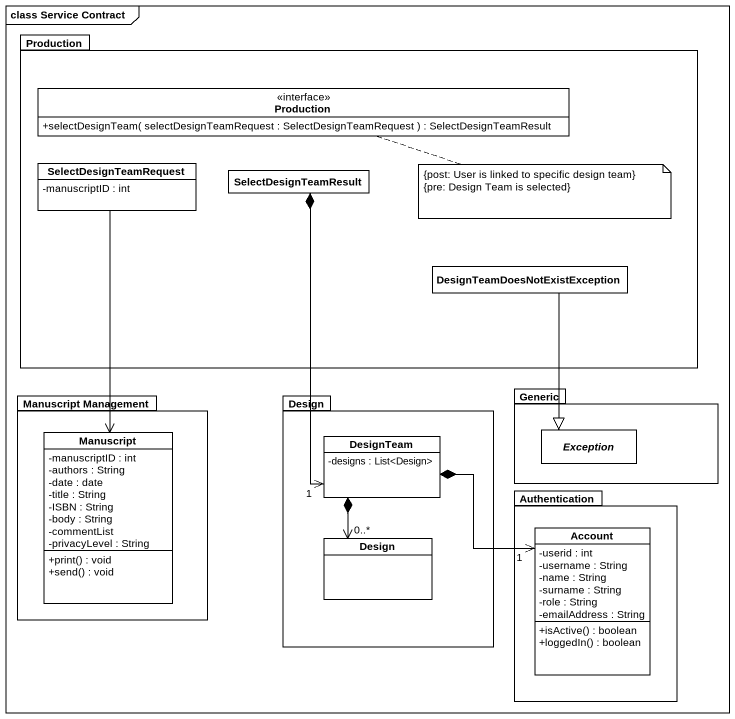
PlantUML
@startuml
mainframe class Service Contract
hide circle
hide empty members
skinparam classAttributeIconSize 0
package Production {
  interface "Production" as Production_2 {
    +selectDesignTeam( selectDesignTeamRequest : SelectDesignTeamRequest ) : SelectDesignTeamResult
  }
  class SelectDesignTeamRequest {
    -manuscriptID : int
  }
  class SelectDesignTeamResult
  class "DesignTeamDoesNotExistException" as DesignTeamDoesNotExistExcept
}
package "Manuscript Management" as Manuscript_Management {
  class Manuscript {
    -manuscriptID : int
    -authors : String
    -date : date
    -title : String
    -ISBN : String
    -body : String
    -commentList
    -privacyLevel : String
    +print() : void
    +send() : void
  }
}
package Design {
  class DesignTeam {
    -designs : List<Design>
  }
  class "Design" as Design_2
}
package Generic {
  abstract class "Exception" as Exception_
}
package Authentication {
  class Account {
    -userid : int
    -username : String
    -name : String
    -surname : String
    -role : String
    -emailAddress : String
    +isActive() : boolean
    +loggedIn() : boolean
  }
}
SelectDesignTeamRequest --> Manuscript
SelectDesignTeamResult *--> "1" DesignTeam
DesignTeamDoesNotExistExcept --|> Exception_
DesignTeam *--> "1" Account
DesignTeam *--> "0..*" Design_2
note right of Production_2
  {post: User is linked to specific design team}
  {pre: Design Team is selected}
end note
@enduml
